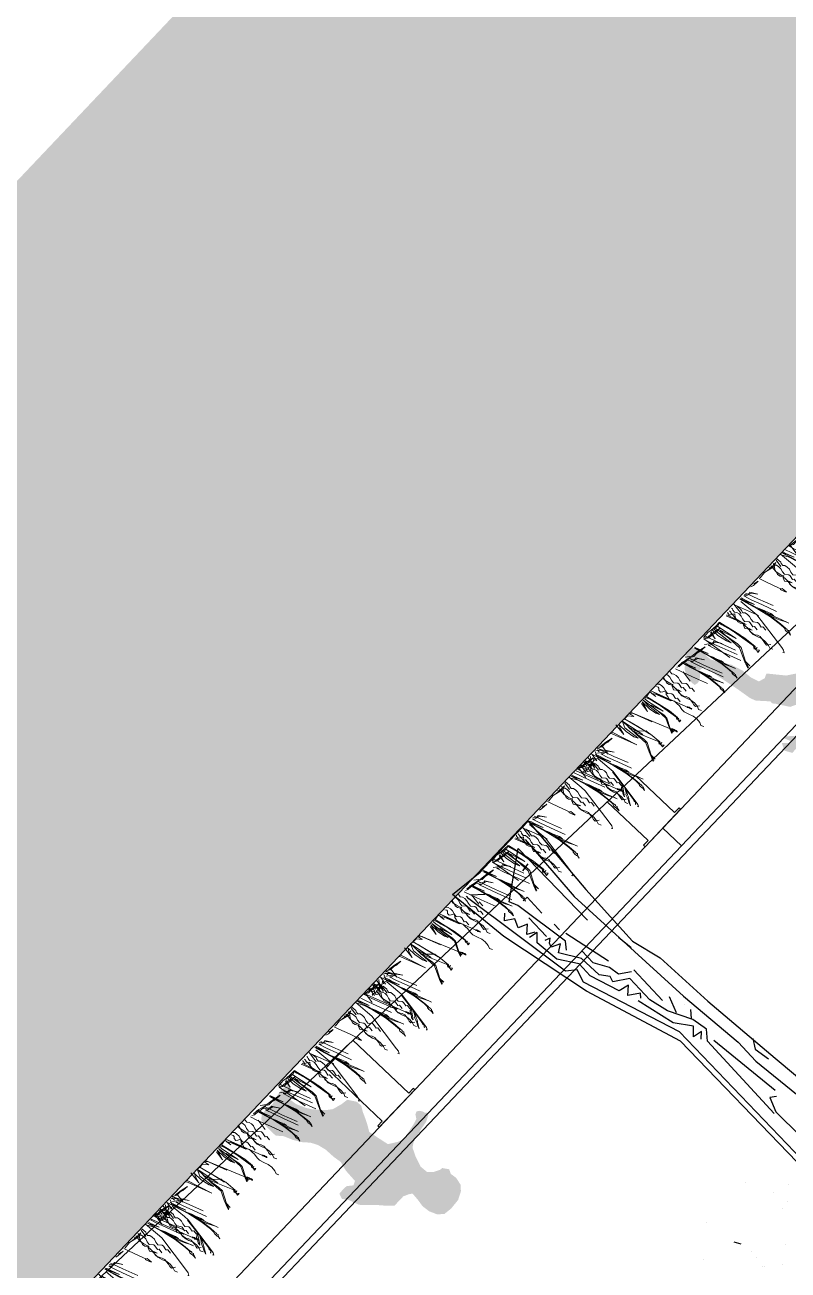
# Model space of a CAD drawing. Header units: inches. Extents: x -3368894 to 5148796, y 84 to 10864301.
# Drawn here: x 503399.835 to 503402.798, y 4346101.043 to 4346105.874 of the extents above; entities that cross this region are included whole.
import ezdxf

# ---------------------------------------------------------------- set-up
doc = ezdxf.new("R2010")
doc.units = ezdxf.units.IN
doc.header["$MEASUREMENT"] = 0
doc.layers.add('cm_arredi secondo piano', color=252, linetype='Continuous')
doc.layers.add('cp_alberi_linea', color=103, linetype='Continuous')
for name, color, linetype, lineweight in [('cm_campiture', 252, 'Continuous', 9), ('cm_linea di terra', 4, 'Continuous', 25), ('cp_piattaforme volumi_linea', 4, 'Continuous', 25), ('prato umido', 252, 'Continuous', 5)]:
    doc.layers.add(name, color=color, linetype=linetype, lineweight=lineweight)

# ---------------------------------------------------------------- blocks, each defined once
blk = doc.blocks.new('tamarix')
at = {"layer": 'cp_alberi_linea', "color": 0, "linetype": 'ByBlock'}
for p, q in [((-0.0063, -0.2859), (0, 0)), ((0, 0), (0.1495, -0.0348)), ((0.1495, -0.0348), (0.2982, -0.0489)), ((0.0296, -0.0671), (0.0319, -0.0531)), ((0.0397, -0.5877), (0.0296, -0.0671)), ((0.0471, -0.0627), (0.0872, -0.11)), ((0.2982, -0.0489), (0.4508, -0.0637)), ((0.4508, -0.0637), (0.3702, -0.4411)), ((0.0426, -0.1338), (0.0464, -0.1105)), ((0.1254, -0.2119), (0.3308, -0.1018)), ((0.3308, -0.1018), (0.2711, -0.5282)), ((0.3805, -0.1017), (0.3158, -0.4198)), ((0.2673, -0.1779), (0.3057, -0.177)), ((0.0479, -0.247), (0.075, -0.2276)), ((0.1356, -0.2519), (0.1254, -0.2119)), ((0.0265, -0.7122), (-0.0063, -0.2859)), ((0.0837, -0.2768), (0.0479, -0.247)), ((0.0612, -0.3114), (0.0837, -0.2768)), ((0.1412, -0.5087), (0.1356, -0.2519)), ((0.1659, -0.2568), (0.1891, -0.2607)), ((0.1891, -0.2607), (0.1738, -0.3538)), ((0.0606, -0.3591), (0.0981, -0.3342)), ((0.0981, -0.3342), (0.0612, -0.3114)), ((0.1061, -0.4312), (0.1241, -0.3217)), ((0.0963, -0.3889), (0.0579, -0.3754)), ((0.0905, -0.3808), (0.0606, -0.3591)), ((0.0571, -0.5259), (0.0607, -0.4165)), ((0.0607, -0.4165), (0.0963, -0.3889)), ((0.164, -0.4574), (0.1693, -0.4248)), ((0.3158, -0.4198), (0.2666, -1.0554)), ((0.0822, -0.4751), (0.0918, -0.4599)), ((0.1191, -0.4979), (0.0822, -0.4751)), ((0.1104, -0.4486), (0.0887, -0.4355)), ((0.0918, -0.4599), (0.1104, -0.4486)), ((0.3702, -0.4411), (0.329, -0.6759)), ((0.0999, -0.6143), (0.0571, -0.5259)), ((0.0826, -0.5158), (0.1191, -0.4979)), ((0.1248, -0.6088), (0.0826, -0.5158)), ((0.113, -0.5351), (0.1412, -0.5087)), ((0.1874, -0.7076), (0.1683, -0.4892)), ((0.0744, -0.6245), (0.0397, -0.5877)), ((0.0489, -0.6777), (0.0744, -0.6245)), ((0.0885, -0.6842), (0.0999, -0.6143)), ((0.1149, -0.7124), (0.1248, -0.6088)), ((0.1404, -0.6592), (0.1519, -0.5894)), ((0.1673, -0.7282), (0.1404, -0.6592)), ((0.329, -0.6759), (0.319, -0.7364)), ((0.1051, -1.1652), (0.0265, -0.7122)), ((0.1337, -1.1364), (0.0489, -0.6777)), ((0.1136, -0.8222), (0.0885, -0.6842)), ((0.1391, -0.7547), (0.1149, -0.7124)), ((0.2952, -0.6775), (0.2931, -0.7489)), ((0.1282, -0.7768), (0.1391, -0.7547)), ((0.169, -0.7763), (0.1673, -0.7282)), ((0.319, -0.7364), (0.3345, -0.8753)), ((0.1846, -0.8267), (0.1282, -0.7768)), ((0.2106, -0.8142), (0.169, -0.7763)), ((0.2246, -0.8165), (0.1951, -0.9958)), ((0.1587, -0.8392), (0.1136, -0.8222)), ((0.1211, -0.8641), (0.1587, -0.8392)), ((0.1627, -0.902), (0.1211, -0.8641)), ((0.1643, -0.9501), (0.1846, -0.8267)), ((0.1484, -1.091), (0.1297, -0.9134)), ((0.146, -0.916), (0.1627, -0.902)), ((0.3345, -0.8753), (0.313, -1.1515)), ((0.1735, -1.0401), (0.1643, -0.9501)), ((0.2265, -1.0082), (0.1918, -1.0742)), ((0.2106, -1.1491), (0.1735, -1.0401)), ((0.2666, -1.0554), (0.2541, -1.3643)), ((0.1904, -1.1697), (0.1484, -1.091)), ((0.2383, -1.0819), (0.2383, -1.0819)), ((0.0237, -1.8932), (0.1337, -1.1364)), ((0.2154, -1.2216), (0.2106, -1.1491)), ((0.2117, -1.1421), (0.24, -1.1156)), ((0.313, -1.1515), (0.2983, -1.5318)), ((0.002, -1.8801), (0.1051, -1.1652)), ((0.1548, -1.1973), (0.1904, -1.1697)), ((0.1933, -1.2108), (0.1548, -1.1973)), ((0.1074, -1.675), (0.1763, -1.2558)), ((0.1661, -1.2302), (0.1933, -1.2108)), ((0.1763, -1.2558), (0.2154, -1.2216)), ((0.1969, -1.276), (0.1887, -1.6166)), ((-2.4601, -1.3487), (-2.4601, -1.3487)), ((0.2541, -1.3643), (0.2361, -1.4737)), ((0.305, -1.4037), (0.2752, -1.4395)), ((0.2752, -1.4395), (0.2777, -1.5117)), ((-2.6592, -1.4834), (-2.6694, -1.4578)), ((-2.423, -1.4577), (-2.423, -1.4577)), ((-2.3628, -1.4843), (-2.3628, -1.4843)), ((0.2361, -1.4737), (0.2291, -1.8074)), ((-2.6576, -1.5315), (-2.6576, -1.5315)), ((-2.4508, -1.5249), (-2.4508, -1.5249)), ((-2.417, -1.5232), (-2.417, -1.5232)), ((0.2983, -1.5318), (0.2859, -1.855)), ((-2.6625, -1.5618), (-2.6625, -1.5618)), ((-2.6702, -1.6084), (-2.6702, -1.6084)), ((-2.5526, -1.6205), (-2.5526, -1.6205)), ((0.1503, -1.6175), (0.1167, -1.6765)), ((0.1709, -1.6376), (0.1503, -1.6175)), ((-2.6231, -1.6568), (-2.6231, -1.6568)), ((0.1167, -1.6765), (0.0996, -1.8244)), ((-0.443, -1.7352), (-0.443, -1.7352)), ((-0.5762, -1.8185), (-0.5762, -1.8185)), ((-0.445, -2.0386), (-0.445, -2.0386))]:
    blk.add_line(p, q, dxfattribs=at)
blk = doc.blocks.new('prato umido')
at = {"layer": 'prato umido'}
for p, q in [((-1.3854, -0.0481), (-1.3941, 0.0045)), ((-1.2963, -0.0326), (-1.3021, 0.0023)), ((-1.0201, -0.0495), (-1.0288, 0.0032)), ((-0.0797, 0.0039), (-0.0756, -0.0206)), ((-0.0595, 0.0041), (-0.0691, -0.0189)), ((-0.0686, -0.0373), (-0.0517, 0.0034)), ((-0.0533, -0.039), (-0.0604, 0.0034)), ((-0.0397, -0.0334), (-0.0246, 0.0031)), ((-0.025, -0.037), (-0.0316, 0.0032)), ((-0.823, -0.0069), (-0.8429, -0.149)), ((-0.6428, -0.0934), (-0.6515, -0.0408)), ((-0.1532, -0.0519), (-0.1613, -0.0027)), ((-0.1521, -0.0306), (-0.1405, -0.0025)), ((-0.1506, -0.0253), (-0.1274, -0.0011)), ((-0.1328, -0.0024), (-0.1327, -0.0164)), ((-0.1089, -0.0301), (-0.121, -0.0022)), ((-0.1141, -0.0335), (-0.0921, -0.026)), ((-0.0959, -0.0372), (-0.1018, -0.0019)), ((-0.0805, -0.0281), (-0.1002, -0.0158)), ((-0.0921, -0.026), (-0.0957, -0.0272)), ((-0.0926, -0.0279), (-0.0893, -0.0299)), ((-0.0795, -0.0139), (-0.0906, -0.0016)), ((-0.0704, -0.0705), (-0.0786, -0.0214)), ((-0.0575, -0.0316), (-0.0772, -0.0193)), ((-0.0772, -0.0193), (-0.0739, -0.0213)), ((-0.0739, -0.0213), (-0.0698, -0.0458)), ((-0.0533, -0.0384), (-0.073, -0.0262)), ((-0.073, -0.0262), (-0.0698, -0.0282)), ((-0.0698, -0.0282), (-0.0657, -0.0527)), ((-0.0452, -0.0446), (-0.0649, -0.0323)), ((-0.05, -0.0297), (-0.0536, -0.0309)), ((-0.052, -0.0008), (-0.0486, -0.0212)), ((-0.05, -0.0297), (-0.0467, -0.0317)), ((-0.0431, -0.0332), (-0.0211, -0.0258)), ((-0.0342, -0.0004), (-0.0403, -0.015)), ((-0.0211, -0.0258), (-0.0247, -0.027)), ((-0.0216, -0.0276), (-0.0184, -0.0296))]:
    blk.add_line(p, q, dxfattribs=at)
for points in [[(-1.4391, -0.1494), (-1.4136, -0.0792), (-1.3965, -0.0301), (-1.3856, 0.0064), (-1.4057, -0.0055), (-1.4263, -0.0062), (-1.443, -0.0108), (-1.4718, -0.0127), (-1.4718, -0.0127), (-1.4369, -0.004), (-1.4007, 0.0013), (-1.3977, 0.0036)], [(-1.3349, 0.0028), (-1.3518, -0.0309), (-1.363, -0.0708), (-1.3768, -0.1376), (-1.3829, -0.1956), (-1.3833, -0.218), (-1.3801, -0.2223), (-1.3792, -0.2259), (-1.379, -0.2313), (-1.3805, -0.243), (-1.3809, -0.2494), (-1.3794, -0.2601), (-1.3828, -0.251), (-1.3847, -0.2444), (-1.3885, -0.24), (-1.3865, -0.2366), (-1.3856, -0.2331), (-1.3873, -0.2312), (-1.3875, -0.2265), (-1.3855, -0.2231), (-1.3877, -0.2206), (-1.3858, -0.2195), (-1.385, -0.1925), (-1.3778, -0.1263), (-1.3742, -0.1177), (-1.39, -0.1644), (-1.3971, -0.1804), (-1.4083, -0.2037), (-1.4134, -0.2169), (-1.3999, -0.1784), (-1.3963, -0.1698), (-1.3863, -0.1387), (-1.3786, -0.1221), (-1.3748, -0.1106), (-1.3728, -0.0984), (-1.3675, -0.0752), (-1.3802, -0.1191), (-1.3866, -0.1339), (-1.3904, -0.1455), (-1.3886, -0.1291), (-1.3777, -0.101), (-1.3715, -0.0819), (-1.3623, -0.0602), (-1.3566, -0.0394), (-1.3487, -0.0122), (-1.3439, 0.0029)], [(-1.413, -0.1406), (-1.3895, -0.0723), (-1.3724, -0.0232), (-1.3645, 0.0032)], [(-1.3454, 0.0029), (-1.3523, -0.0131), (-1.3672, -0.0474), (-1.3537, -0.0083), (-1.3507, 0.003)], [(-1.3349, 0.0062), (-1.3389, -0.0637), (-1.3407, -0.0883), (-1.3114, -0.2697), (-1.3087, -0.283), (-1.3024, -0.2934), (-1.2992, -0.2889)], [(-1.3181, -0.1642), (-1.3209, -0.1445), (-1.3144, -0.1398), (-1.3191, -0.12), (-1.3186, -0.1128), (-1.3061, -0.0973), (-1.3081, -0.0827), (-1.3133, -0.069), (-1.3133, -0.0556), (-1.3114, -0.0434), (-1.3047, -0.0357), (-1.3069, -0.0242), (-1.3096, -0.0189), (-1.3079, 0.0036)], [(-1.2933, -0.1355), (-1.2961, -0.1158), (-1.2896, -0.1111), (-1.2943, -0.0912), (-1.2938, -0.0841), (-1.2813, -0.0685), (-1.2833, -0.054), (-1.2885, -0.0402), (-1.2885, -0.0269), (-1.2866, -0.0147), (-1.2798, -0.007), (-1.2816, 0.002)], [(-1.1948, 0.0008), (-1.1957, -0.0005), (-1.2258, 0.0021), (-1.2752, -0.0118), (-1.2927, -0.0048), (-1.2713, -0.0043), (-1.2394, -0.0015), (-1.2295, 0.0013)], [(-1.2878, -0.2243), (-1.2726, -0.2131), (-1.2728, -0.2028), (-1.2762, -0.1923), (-1.2783, -0.1787), (-1.2804, -0.1652), (-1.2763, -0.1522), (-1.2705, -0.1433), (-1.2664, -0.1293), (-1.2664, -0.1149), (-1.2709, -0.1073), (-1.2728, -0.1051), (-1.277, -0.1202), (-1.2663, -0.1005), (-1.2594, -0.0907), (-1.263, -0.0832), (-1.2666, -0.0758), (-1.2745, -0.0721), (-1.2698, -0.0632), (-1.2667, -0.0491), (-1.2633, -0.0318), (-1.2632, -0.0298), (-1.2653, -0.0173), (-1.2667, -0.0079), (-1.2669, 0.0018)], [(-1.2786, -0.2455), (-1.273, -0.2326), (-1.2782, -0.2199), (-1.2808, -0.1991), (-1.2793, -0.1787), (-1.2716, -0.1587), (-1.2659, -0.1365), (-1.2659, -0.1221), (-1.2696, -0.1023), (-1.2694, -0.0859), (-1.2693, -0.0715), (-1.2623, -0.0597), (-1.2593, -0.0465), (-1.2636, -0.0359), (-1.2659, -0.0244), (-1.2763, -0.0124), (-1.2634, -0.0051), (-1.2558, 0.0005), (-1.2559, 0.0017)], [(-1.2249, -0.105), (-1.2132, -0.0709), (-1.196, -0.0218), (-1.1893, 0.0008)], [(-1.1362, 0.0015), (-1.1493, -0.0022), (-1.1781, -0.004), (-1.1781, -0.004), (-1.1552, 0.0016)], [(-0.8268, -0.0005), (-0.8276, -0.0016), (-0.8577, 0.001), (-0.9071, -0.013), (-0.9246, -0.0059), (-0.9033, -0.0055), (-0.8713, -0.0026), (-0.862, 0)], [(-0.6229, -0.1392), (-0.6257, -0.1195), (-0.6192, -0.1148), (-0.6239, -0.0949), (-0.6234, -0.0878), (-0.6109, -0.0722), (-0.613, -0.0577), (-0.6181, -0.044), (-0.6182, -0.0306), (-0.6162, -0.0184), (-0.6095, -0.0107), (-0.6117, 0.0008), (-0.6144, 0.0061), (-0.6144, 0.0069)], [(-0.5981, -0.1104), (-0.6009, -0.0907), (-0.5944, -0.0861), (-0.5991, -0.0662), (-0.5986, -0.059), (-0.5861, -0.0435), (-0.5882, -0.0289), (-0.5933, -0.0152), (-0.5934, -0.0018), (-0.592, 0.0066)], [(-0.5926, -0.1993), (-0.5774, -0.188), (-0.5777, -0.1777), (-0.581, -0.1672), (-0.5831, -0.1537), (-0.5852, -0.1402), (-0.5812, -0.1271), (-0.5754, -0.1183), (-0.5712, -0.1042), (-0.5712, -0.0898), (-0.5758, -0.0823), (-0.5777, -0.0801), (-0.5819, -0.0952), (-0.5712, -0.0754), (-0.5643, -0.0657), (-0.5678, -0.0582), (-0.5714, -0.0507), (-0.5794, -0.0471), (-0.5746, -0.0382), (-0.5715, -0.024), (-0.5682, -0.0068), (-0.568, -0.0047), (-0.5699, 0.0063)], [(-0.5834, -0.2205), (-0.5778, -0.2075), (-0.5831, -0.1948), (-0.5856, -0.1741), (-0.5841, -0.1536), (-0.5765, -0.1336), (-0.5707, -0.1114), (-0.5707, -0.097), (-0.5744, -0.0772), (-0.5742, -0.0608), (-0.5742, -0.0464), (-0.5671, -0.0346), (-0.5641, -0.0215), (-0.5685, -0.0109), (-0.5707, 0.0006), (-0.5757, 0.0063)], [(-0.4205, -0.0041), (-0.4129, -0.0479), (-0.4217, -0.0202), (-0.4276, -0.0007), (-0.4273, -0.0469), (-0.4334, -0.0807), (-0.4399, -0.0964), (-0.4335, -0.0338), (-0.436, 0.0001), (-0.4459, -0.0797), (-0.4477, -0.1283), (-0.432, -0.1601), (-0.4242, -0.1769), (-0.4166, -0.1955), (-0.423, -0.1842), (-0.4202, -0.1952), (-0.4261, -0.1786), (-0.4273, -0.1947), (-0.4277, -0.1748), (-0.4515, -0.1316), (-0.452, -0.1135), (-0.4447, -0.0636), (-0.4448, -0.0402), (-0.4617, -0.0984), (-0.4467, -0.0166), (-0.4455, -0.0004), (-0.4519, 0.0011), (-0.457, -0.0104), (-0.4622, -0.0317), (-0.4701, -0.0653), (-0.481, -0.115), (-0.4798, -0.0989), (-0.4691, -0.051), (-0.4844, -0.1616), (-0.4788, -0.1837), (-0.4878, -0.183), (-0.4798, -0.1728), (-0.4887, -0.1703), (-0.4797, -0.171), (-0.4842, -0.1581), (-0.4776, -0.1676), (-0.4863, -0.1633), (-0.483, -0.1185), (-0.4583, 0.0015), (-0.4832, 0.0049), (-0.4872, -0.028), (-0.4838, -0.0066), (-0.4939, -0.0203), (-0.5189, -0.0906), (-0.4902, 0.0053), (-0.5583, -0.1851), (-0.5565, -0.1837), (-0.5548, -0.1768), (-0.5517, -0.1734), (-0.553, -0.1696), (-0.549, -0.165), (-0.5511, -0.1622), (-0.5531, -0.1651), (-0.5551, -0.1698), (-0.556, -0.1759), (-0.5582, -0.179), (-0.5584, -0.1819), (-0.5582, -0.1835)], [(-0.5451, -0.1242), (-0.5479, -0.1044), (-0.5414, -0.0998), (-0.5461, -0.0799), (-0.5456, -0.0727), (-0.5331, -0.0572), (-0.5351, -0.0427), (-0.5403, -0.0289), (-0.5403, -0.0156), (-0.5384, -0.0034), (-0.5317, 0.0044), (-0.532, 0.0057)], [(-0.272, 0.0139), (-0.2644, -0.0424), (-0.275, -0.0089), (-0.282, 0.0004), (-0.2818, -0.0412), (-0.2892, -0.0821), (-0.2971, -0.1011), (-0.2893, -0.0253), (-0.3038, 0.0054), (-0.3044, -0.0809), (-0.3065, -0.1397), (-0.2875, -0.1782), (-0.2781, -0.1985), (-0.2688, -0.221), (-0.2766, -0.2073), (-0.2732, -0.2207), (-0.2804, -0.2005), (-0.2819, -0.22), (-0.2823, -0.196), (-0.3112, -0.1437), (-0.3117, -0.1219), (-0.3029, -0.0614), (-0.303, -0.033), (-0.3235, -0.1035), (-0.3053, -0.0045), (-0.3038, 0.0054), (-0.3038, 0.0054), (-0.3178, 0.003), (-0.3241, -0.0228), (-0.3336, -0.0635), (-0.3468, -0.1236), (-0.3454, -0.1041), (-0.3029, -0.0614), (-0.3509, -0.1801), (-0.3442, -0.2067), (-0.355, -0.2059), (-0.3454, -0.1936), (-0.3561, -0.1906), (-0.3452, -0.1914), (-0.3506, -0.1757), (-0.3427, -0.1872), (-0.3533, -0.1821), (-0.3493, -0.1278), (-0.3178, 0.003), (-0.3368, 0.0037), (-0.3543, -0.0184), (-0.3502, 0.0075), (-0.3624, -0.009), (-0.3926, -0.0941), (-0.3575, 0.0045), (-0.4403, -0.2084), (-0.4382, -0.2067), (-0.4361, -0.1984), (-0.4323, -0.1942), (-0.434, -0.1897), (-0.4291, -0.1841), (-0.4298, -0.1796), (-0.4341, -0.1842), (-0.4365, -0.19), (-0.4375, -0.1973), (-0.4403, -0.2011), (-0.4405, -0.2045), (-0.4402, -0.2065)], [(-0.2249, 0.0055), (-0.2311, -0.003), (-0.2715, -0.1164), (-0.2353, 0.0056)], [(-0.1872, -0.1434), (-0.1635, -0.0779), (-0.1475, -0.0321), (-0.1373, 0.0019), (-0.1561, -0.0092), (-0.1753, -0.0098), (-0.1909, -0.0141), (-0.2178, -0.0159), (-0.2178, -0.0159), (-0.1852, -0.0078), (-0.1514, -0.0028), (-0.1513, -0.0026)], [(-0.1018, 0.0038), (-0.1222, -0.0689), (-0.1327, -0.1062), (-0.1456, -0.1685), (-0.1512, -0.2226), (-0.1516, -0.2435), (-0.1486, -0.2476), (-0.1478, -0.251), (-0.1476, -0.256), (-0.149, -0.2669), (-0.1494, -0.2729), (-0.1479, -0.2829), (-0.1512, -0.2744), (-0.1529, -0.2682), (-0.1565, -0.2641), (-0.1546, -0.2609), (-0.1538, -0.2577), (-0.1553, -0.2559), (-0.1555, -0.2515), (-0.1536, -0.2483), (-0.1557, -0.246), (-0.154, -0.245), (-0.1532, -0.2197), (-0.1464, -0.158), (-0.1431, -0.15), (-0.1579, -0.1935), (-0.1645, -0.2085), (-0.1749, -0.2303), (-0.1797, -0.2426), (-0.1671, -0.2066), (-0.1638, -0.1986), (-0.1545, -0.1695), (-0.1473, -0.1541), (-0.1437, -0.1434), (-0.1418, -0.1319), (-0.1369, -0.1103), (-0.1487, -0.1512), (-0.1547, -0.1651), (-0.1582, -0.1759), (-0.1565, -0.1606), (-0.1463, -0.1343), (-0.1406, -0.1166), (-0.132, -0.0963), (-0.1267, -0.0769), (-0.1193, -0.0515), (-0.1108, -0.018), (-0.1227, -0.0524), (-0.1366, -0.0844), (-0.124, -0.0479), (-0.1202, -0.0338), (-0.1124, -0.0102)], [(0, 0), (-0.0782, -0.2184), (-0.0758, -0.2165), (-0.0735, -0.2074), (-0.0693, -0.2028), (-0.0711, -0.1977), (-0.0658, -0.1916), (-0.0686, -0.1879), (-0.0712, -0.1917), (-0.0739, -0.1981), (-0.075, -0.2062), (-0.0781, -0.2103), (-0.0784, -0.2141), (-0.078, -0.2163)], [(-1.1452, -0.1276), (-1.1198, -0.0574), (-1.1026, -0.0083), (-1.1003, -0.0005)], [(-1.0625, -0.001), (-1.0756, -0.0478), (-1.0868, -0.0877), (-1.1006, -0.1545), (-1.1066, -0.2125), (-1.1071, -0.2349), (-1.1039, -0.2392), (-1.103, -0.2428), (-1.1028, -0.2482), (-1.1042, -0.2598), (-1.1047, -0.2663), (-1.1031, -0.277), (-1.1066, -0.2679), (-1.1084, -0.2613), (-1.1123, -0.2569), (-1.1102, -0.2535), (-1.1094, -0.25), (-1.111, -0.2481), (-1.1113, -0.2434), (-1.1092, -0.24), (-1.1114, -0.2375), (-1.1096, -0.2364), (-1.1087, -0.2094), (-1.1015, -0.1432), (-1.0979, -0.1346), (-1.1138, -0.1813), (-1.1208, -0.1973), (-1.132, -0.2206), (-1.1371, -0.2338), (-1.1236, -0.1953), (-1.1201, -0.1867), (-1.1101, -0.1556), (-1.1024, -0.139), (-1.0986, -0.1275), (-1.0965, -0.1153), (-1.0912, -0.0921), (-1.1039, -0.136), (-1.1103, -0.1508), (-1.1141, -0.1624), (-1.1123, -0.146), (-1.1014, -0.1179), (-1.0953, -0.0988), (-1.086, -0.0771), (-1.0803, -0.0563), (-1.0724, -0.0291), (-1.0653, -0.001)], [(-1.1368, -0.1575), (-1.1133, -0.0892), (-1.0962, -0.0401), (-1.0853, -0.0036), (-1.0923, -0.0109), (-1.1177, -0.0186), (-1.1348, -0.0446), (-1.1348, -0.0446), (-1.1156, -0.0116), (-1.11, -0.0128), (-1.1004, -0.0086), (-1.0905, -0.0006)], [(-1.066, -0.0009), (-1.0761, -0.03), (-1.091, -0.0643), (-1.0775, -0.0252), (-1.0734, -0.0102), (-1.0703, -0.0009)], [(-1.0674, -0.1126), (-1.042, -0.0424), (-1.0277, -0.0015)], [(-1.0587, -0.0107), (-1.0627, -0.0806), (-1.0645, -0.1052), (-1.0352, -0.2866), (-1.0324, -0.2999), (-1.0261, -0.3103), (-1.023, -0.3058)], [(-1.0419, -0.1811), (-1.0446, -0.1614), (-1.0381, -0.1567), (-1.0428, -0.1369), (-1.0423, -0.1297), (-1.0299, -0.1142), (-1.0319, -0.0996), (-1.037, -0.0859), (-1.0371, -0.0725), (-1.0351, -0.0603), (-1.0284, -0.0526), (-1.0306, -0.0411), (-1.0333, -0.0358), (-1.0317, -0.0133)], [(-1.0171, -0.1524), (-1.0198, -0.1327), (-1.0133, -0.128), (-1.018, -0.1081), (-1.0175, -0.101), (-1.005, -0.0854), (-1.0071, -0.0709), (-1.0122, -0.0571), (-1.0123, -0.0438), (-1.0103, -0.0316), (-1.0036, -0.0239), (-1.0058, -0.0124), (-1.0085, -0.007), (-1.0081, -0.0017)], [(-1.0115, -0.2412), (-0.9963, -0.23), (-0.9966, -0.2197), (-0.9999, -0.2092), (-1.002, -0.1956), (-1.0041, -0.1821), (-1.0001, -0.1691), (-0.9943, -0.1602), (-0.9901, -0.1461), (-0.9901, -0.1318), (-0.9947, -0.1242), (-0.9966, -0.122), (-1.0008, -0.1371), (-0.9901, -0.1174), (-0.9832, -0.1076), (-0.9868, -0.1001), (-0.9903, -0.0927), (-0.9983, -0.089), (-0.9935, -0.0801), (-0.9904, -0.0659), (-0.9871, -0.0487), (-0.9869, -0.0467), (-0.9891, -0.0342), (-0.9905, -0.0248), (-0.9907, -0.0135), (-0.9925, -0.0113), (-0.993, -0.0031)], [(-1.0023, -0.2624), (-0.9967, -0.2495), (-1.002, -0.2368), (-1.0045, -0.216), (-1.003, -0.1956), (-0.9954, -0.1756), (-0.9896, -0.1534), (-0.9896, -0.139), (-0.9933, -0.1192), (-0.9931, -0.1028), (-0.9931, -0.0884), (-0.986, -0.0765), (-0.983, -0.0634), (-0.9874, -0.0528), (-0.9896, -0.0413), (-1, -0.0293), (-0.9872, -0.022), (-0.9796, -0.0164), (-0.9808, -0.005), (-0.9837, -0.0021)], [(-0.9668, -0.0074), (-0.9997, -0.0998), (-0.972, -0.0074)], [(-0.9209, -0.0078), (-0.9241, -0.0212), (-0.9347, -0.0661), (-0.9492, -0.1323), (-0.9476, -0.1108), (-0.9332, -0.047), (-0.9537, -0.1945), (-0.9463, -0.2239), (-0.9582, -0.223), (-0.9476, -0.2094), (-0.9594, -0.2061), (-0.9474, -0.207), (-0.9534, -0.1897), (-0.9447, -0.2024), (-0.9563, -0.1967), (-0.9519, -0.1369), (-0.9252, -0.0078)], [(-0.8928, -0.0081), (-0.9024, -0.0853), (-0.9048, -0.15), (-0.8838, -0.1925), (-0.8735, -0.2149), (-0.8633, -0.2396), (-0.8718, -0.2246), (-0.868, -0.2393), (-0.876, -0.2171), (-0.8776, -0.2386), (-0.8781, -0.2121), (-0.9099, -0.1545), (-0.9105, -0.1304), (-0.9008, -0.0638), (-0.9009, -0.0325), (-0.9235, -0.1102), (-0.9047, -0.008)], [(-0.8749, -0.1639), (-0.8494, -0.0938), (-0.8323, -0.0447), (-0.8214, -0.0082), (-0.8415, -0.0201), (-0.8621, -0.0208), (-0.8788, -0.0254), (-0.9076, -0.0272), (-0.9076, -0.0272), (-0.8727, -0.0186), (-0.8365, -0.0132), (-0.8249, -0.0043)], [(-0.8778, -0.0082), (-0.8775, -0.0415), (-0.8857, -0.0865), (-0.8944, -0.1075), (-0.8859, -0.024), (-0.887, -0.0081)], [(-0.8836, -0.1439), (-0.8601, -0.0756), (-0.843, -0.0265), (-0.8363, -0.0041)], [(-0.8644, -0.0083), (-0.8584, -0.0429), (-0.8693, -0.0083)], [(-0.8664, -0.1938), (-0.8429, -0.1255), (-0.8258, -0.0764), (-0.8149, -0.0399), (-0.8219, -0.0472), (-0.8473, -0.0549), (-0.8645, -0.0809), (-0.8645, -0.0809), (-0.8452, -0.0479), (-0.8397, -0.0491), (-0.83, -0.045), (-0.8065, -0.0258)], [(-0.7628, -0.0051), (-0.776, -0.0521), (-0.785, -0.0841), (-0.796, -0.1375), (-0.8008, -0.1839), (-0.8012, -0.2018), (-0.7986, -0.2053), (-0.7979, -0.2082), (-0.7977, -0.2124), (-0.7989, -0.2218), (-0.7993, -0.227), (-0.798, -0.2356), (-0.8008, -0.2283), (-0.8023, -0.223), (-0.8053, -0.2194), (-0.8037, -0.2167), (-0.803, -0.2139), (-0.8043, -0.2124), (-0.8045, -0.2086), (-0.8029, -0.2059), (-0.8047, -0.2039), (-0.8032, -0.2031), (-0.8025, -0.1814), (-0.7967, -0.1285), (-0.7939, -0.1216), (-0.8065, -0.1589), (-0.8122, -0.1717), (-0.8211, -0.1904), (-0.8252, -0.201), (-0.8144, -0.1702), (-0.8116, -0.1633), (-0.8036, -0.1384), (-0.7974, -0.1251), (-0.7944, -0.1159), (-0.7927, -0.1061), (-0.7885, -0.0876), (-0.7987, -0.1227), (-0.8038, -0.1346), (-0.8068, -0.1438), (-0.8054, -0.1307), (-0.7967, -0.1082), (-0.7918, -0.093), (-0.7843, -0.0756), (-0.7798, -0.0589), (-0.7735, -0.0372), (-0.7662, -0.0085), (-0.7764, -0.038), (-0.7883, -0.0654), (-0.7775, -0.0341), (-0.7743, -0.0221), (-0.7676, -0.0018)], [(-0.7679, -0.1716), (-0.7425, -0.1014), (-0.7254, -0.0523), (-0.7145, -0.0159), (-0.7346, -0.0278), (-0.7551, -0.0284), (-0.7719, -0.033), (-0.8007, -0.0349), (-0.8007, -0.0349), (-0.7658, -0.0263), (-0.7296, -0.0209), (-0.7057, -0.0024)], [(-0.7593, -0.1864), (-0.7359, -0.1181), (-0.7187, -0.069), (-0.7078, -0.0325), (-0.7148, -0.0398), (-0.7403, -0.0475), (-0.7574, -0.0735), (-0.7574, -0.0735), (-0.7381, -0.0405), (-0.7326, -0.0417), (-0.723, -0.0375), (-0.6994, -0.0184)], [(-0.6759, -0.0063), (-0.6905, -0.0583), (-0.6994, -0.0902), (-0.7105, -0.1437), (-0.7153, -0.19), (-0.7157, -0.2079), (-0.7131, -0.2114), (-0.7124, -0.2143), (-0.7122, -0.2186), (-0.7134, -0.2279), (-0.7137, -0.2331), (-0.7125, -0.2417), (-0.7153, -0.2344), (-0.7167, -0.2291), (-0.7198, -0.2256), (-0.7182, -0.2229), (-0.7175, -0.2201), (-0.7188, -0.2186), (-0.719, -0.2148), (-0.7174, -0.2121), (-0.7191, -0.21), (-0.7176, -0.2092), (-0.717, -0.1875), (-0.7112, -0.1346), (-0.7083, -0.1278), (-0.721, -0.1651), (-0.7267, -0.1779), (-0.7356, -0.1966), (-0.7397, -0.2071), (-0.7289, -0.1763), (-0.726, -0.1694), (-0.7181, -0.1445), (-0.7119, -0.1313), (-0.7089, -0.1221), (-0.7072, -0.1123), (-0.703, -0.0937), (-0.7131, -0.1288), (-0.7183, -0.1407), (-0.7213, -0.1499), (-0.7199, -0.1368), (-0.7111, -0.1143), (-0.7062, -0.0991), (-0.6988, -0.0817), (-0.6943, -0.0651), (-0.688, -0.0434), (-0.6806, -0.0146), (-0.6908, -0.0441), (-0.7028, -0.0715), (-0.692, -0.0402), (-0.6887, -0.0282), (-0.682, -0.0079)], [(-0.6467, -0.0067), (-0.6568, -0.0127), (-0.6773, -0.0134), (-0.6941, -0.018), (-0.7229, -0.0199), (-0.7229, -0.0199), (-0.688, -0.0112), (-0.6568, -0.0066)], [(-0.6901, -0.1566), (-0.6647, -0.0864), (-0.6476, -0.0373), (-0.6385, -0.0069)], [(-0.5387, -0.2774), (-0.5331, -0.2645), (-0.5383, -0.2518), (-0.5409, -0.231), (-0.5394, -0.2106), (-0.5317, -0.1906), (-0.526, -0.1684), (-0.5259, -0.154), (-0.5296, -0.1342), (-0.5294, -0.1178), (-0.5294, -0.1034), (-0.5224, -0.0916), (-0.5193, -0.0784), (-0.5237, -0.0678), (-0.5259, -0.0563), (-0.5364, -0.0443), (-0.5235, -0.037), (-0.5159, -0.0314), (-0.5171, -0.02), (-0.5238, -0.0133), (-0.5245, -0.0081), (-0.5208, -0.0002)], [(-0.1793, -0.1713), (-0.1574, -0.1076), (-0.1414, -0.0617), (-0.1313, -0.0277), (-0.1378, -0.0345), (-0.1615, -0.0417), (-0.1775, -0.066), (-0.1775, -0.066), (-0.1596, -0.0351), (-0.1544, -0.0363), (-0.1454, -0.0324), (-0.1234, -0.0145)], [(-0.1065, -0.0343), (-0.1102, -0.0996), (-0.1119, -0.1226), (-0.0845, -0.2918), (-0.0819, -0.3043), (-0.0761, -0.3139), (-0.0731, -0.3098)], [(-0.0908, -0.1934), (-0.0934, -0.175), (-0.0873, -0.1706), (-0.0917, -0.1521), (-0.0912, -0.1454), (-0.0796, -0.1309), (-0.0814, -0.1173), (-0.0863, -0.1045), (-0.0863, -0.092), (-0.0845, -0.0807), (-0.0782, -0.0734), (-0.0803, -0.0627), (-0.0828, -0.0578), (-0.0813, -0.0368)], [(-0.0676, -0.1666), (-0.0702, -0.1482), (-0.0641, -0.1438), (-0.0685, -0.1253), (-0.068, -0.1186), (-0.0564, -0.1041), (-0.0583, -0.0905), (-0.0631, -0.0777), (-0.0631, -0.0652), (-0.0613, -0.0538), (-0.0551, -0.0466), (-0.0571, -0.0359), (-0.0597, -0.0309), (-0.0581, -0.0099)], [(-0.0625, -0.2495), (-0.0483, -0.239), (-0.0485, -0.2294), (-0.0516, -0.2196), (-0.0536, -0.2069), (-0.0555, -0.1943), (-0.0518, -0.1821), (-0.0463, -0.1739), (-0.0425, -0.1607), (-0.0425, -0.1473), (-0.0467, -0.1403), (-0.0485, -0.1382), (-0.0524, -0.1523), (-0.0424, -0.1339), (-0.036, -0.1248), (-0.0393, -0.1178), (-0.0427, -0.1108), (-0.0501, -0.1074), (-0.0456, -0.0991), (-0.0427, -0.0859), (-0.0396, -0.0698), (-0.0395, -0.0679), (-0.0415, -0.0562), (-0.0428, -0.0475), (-0.043, -0.0369), (-0.0447, -0.0349), (-0.0451, -0.0272)], [(-0.0539, -0.2693), (-0.0486, -0.2572), (-0.0535, -0.2453), (-0.0559, -0.226), (-0.0545, -0.2069), (-0.0474, -0.1882), (-0.042, -0.1675), (-0.042, -0.1541), (-0.0454, -0.1356), (-0.0453, -0.1202), (-0.0452, -0.1068), (-0.0387, -0.0958), (-0.0358, -0.0835), (-0.0399, -0.0736), (-0.042, -0.0629), (-0.0517, -0.0517), (-0.0397, -0.0449), (-0.0326, -0.0396), (-0.0337, -0.029), (-0.04, -0.0228), (-0.0406, -0.0179), (-0.0372, -0.0105)], [(-0.0742, -0.2993), (-0.0752, -0.2953), (-0.0798, -0.2919), (-0.0813, -0.2892), (-0.0806, -0.2848), (-0.0819, -0.279), (-0.0839, -0.2758), (-0.0918, -0.2345), (-0.0964, -0.2083), (-0.0887, -0.229), (-0.0813, -0.241), (-0.0772, -0.2505), (-0.0668, -0.2648), (-0.0547, -0.2846), (-0.0613, -0.2678), (-0.0676, -0.2573), (-0.0717, -0.2474), (-0.0769, -0.2351), (-0.0823, -0.2312), (-0.0875, -0.2238), (-0.0963, -0.2065), (-0.0975, -0.1933), (-0.0764, -0.2229), (-0.0653, -0.2377), (-0.0674, -0.2258), (-0.0779, -0.2127), (-0.0803, -0.2042), (-0.0861, -0.1994), (-0.0913, -0.1977), (-0.0973, -0.1911), (-0.0996, -0.1866), (-0.1089, -0.1214)]]:
    blk.add_lwpolyline(points, dxfattribs=at)
at = {"layer": 'prato umido', "ltscale": 0.8}
blk.add_lwpolyline([(-1.229, -0.1294), (-1.225, -0.1181), (-1.2192, -0.1011), (-1.2288, -0.1055), (-1.2296, -0.1144), (-1.2298, -0.1308)], dxfattribs=at)

msp = doc.modelspace()

# ---------------------------------------------------------------- hatches: boundary and pattern name
at = {"layer": 'cm_arredi secondo piano', "linetype": 'Continuous'}
for points in [[(503403.0092, 4346103.0912), (503403.0429, 4346103.0982), (503403.0636, 4346103.1022), (503403.1297, 4346103.1173), (503403.1416, 4346103.0994), (503403.1368, 4346103.0898), (503403.1337, 4346103.0783), (503403.1327, 4346103.0661), (503403.1339, 4346103.0537), (503403.1373, 4346103.0413), (503403.1427, 4346103.0294), (503403.158, 4346103.0103), (503403.1693, 4346103), (503403.1807, 4346102.9933), (503403.1929, 4346102.9885), (503403.2054, 4346102.9858), (503403.2179, 4346102.9853), (503403.2301, 4346102.9869), (503403.2414, 4346102.9907), (503403.2516, 4346102.9965), (503403.2604, 4346103.0041), (503403.2676, 4346103.0133), (503403.2728, 4346103.0238), (503403.2759, 4346103.0353), (503403.2769, 4346103.0475), (503403.2757, 4346103.06), (503403.2723, 4346103.0723), (503403.2669, 4346103.0842), (503403.2596, 4346103.0953), (503403.2507, 4346103.1052), (503403.2403, 4346103.1136), (503403.2289, 4346103.1203), (503403.2167, 4346103.1251), (503403.2042, 4346103.1278), (503403.1917, 4346103.1283), (503403.1796, 4346103.1267), (503403.1786, 4346103.1264), (503403.1746, 4346103.1503), (503403.1958, 4346103.187), (503403.2037, 4346103.2179), (503403.2088, 4346103.2555), (503403.1858, 4346103.2755), (503403.175, 4346103.3008), (503403.163, 4346103.3444), (503403.1468, 4346103.3682), (503403.1307, 4346103.3834), (503403.1167, 4346103.3883), (503403.1007, 4346103.3713), (503403.0731, 4346103.3024), (503403.0406, 4346103.3752), (503403.0325, 4346103.3684), (503403.0162, 4346103.3838), (503402.9997, 4346103.3925), (503403.0016, 4346103.4095), (503402.9856, 4346103.4247), (503402.9803, 4346103.4298), (503402.9705, 4346103.4905), (503402.9623, 4346103.4983), (503402.9499, 4346103.542), (503402.9736, 4346103.5599), (503402.9902, 4346103.5845), (503403.0074, 4346103.6171), (503403.0228, 4346103.6432), (503403.0309, 4346103.6472), (503403.0426, 4346103.6648), (503403.0387, 4346103.6786), (503403.0165, 4346103.6997), (503403.0098, 4346103.724), (503402.9875, 4346103.7556), (503402.9722, 4346103.7636), (503402.9603, 4346103.7564), (503402.9515, 4346103.7406), (503402.9597, 4346103.7294), (503402.9809, 4346103.6757), (503402.9837, 4346103.6764), (503402.9812, 4346103.6654), (503402.9081, 4346103.5883), (503402.8937, 4346103.5785), (503402.8718, 4346103.5596), (503402.8679, 4346103.5406), (503402.8731, 4346103.4702), (503402.8631, 4346103.4613), (503402.8775, 4346103.3784), (503402.8652, 4346103.3563), (503402.839, 4346103.3592), (503402.7907, 4346103.3497), (503402.714, 4346103.3576), (503402.7075, 4346103.339), (503402.6847, 4346103.327), (503402.6528, 4346103.343), (503402.6226, 4346103.3682), (503402.5786, 4346103.3913), (503402.4983, 4346103.4118), (503402.4858, 4346103.4218), (503402.4751, 4346103.432), (503402.4707, 4346103.4379), (503402.4537, 4346103.454), (503402.4328, 4346103.4569), (503402.4259, 4346103.4567), (503402.4131, 4346103.4503), (503402.4047, 4346103.4396), (503402.3961, 4346103.3759), (503402.4069, 4346103.3386), (503402.4184, 4346103.3276), (503402.4349, 4346103.3129), (503402.4469, 4346103.3201), (503402.4544, 4346103.3316), (503402.4565, 4346103.3499), (503402.4549, 4346103.371), (503402.4679, 4346103.3797), (503402.4835, 4346103.3784), (503402.4933, 4346103.3691), (503402.6002, 4346103.2982), (503402.6482, 4346103.2639), (503402.6612, 4346103.2573), (503402.6727, 4346103.2525), (503402.7294, 4346103.2495), (503402.7366, 4346103.2416), (503402.7495, 4346103.2402), (503402.806, 4346103.2281), (503402.8712, 4346103.2509), (503402.8902, 4346103.2406), (503402.8952, 4346103.2271), (503402.9458, 4346103.1906), (503402.9578, 4346103.1746), (503402.9175, 4346103.1782), (503402.9116, 4346103.1719), (503402.8342, 4346103.1117), (503402.8159, 4346103.1156), (503402.7899, 4346103.1132), (503402.7832, 4346103.106), (503402.8086, 4346103.0954), (503402.8019, 4346103.0883), (503402.7741, 4346103.0876), (503402.7836, 4346103.0583), (503402.8142, 4346103.0496), (503402.842, 4346103.079), (503402.9037, 4346103.1118), (503402.9736, 4346103.125)], [(503401.1317, 4346101.2962), (503401.1603, 4346101.2947), (503401.2044, 4346101.2951), (503401.2424, 4346101.2922), (503401.2703, 4346101.293), (503401.2846, 4346101.308), (503401.3041, 4346101.3287), (503401.3256, 4346101.337), (503401.3402, 4346101.3397), (503401.3602, 4346101.3163), (503401.3794, 4346101.2905), (503401.4047, 4346101.271), (503401.4368, 4346101.2587), (503401.4646, 4346101.261), (503401.4903, 4346101.2818), (503401.5173, 4346101.315), (503401.528, 4346101.3486), (503401.5266, 4346101.3741), (503401.5096, 4346101.4007), (503401.4891, 4346101.4157), (503401.4824, 4346101.4341), (503401.4552, 4346101.4387), (503401.4469, 4346101.4316), (503401.4231, 4346101.424), (503401.396, 4346101.424), (503401.3723, 4346101.4435), (503401.3527, 4346101.4817), (503401.3402, 4346101.5177), (503401.345, 4346101.5418), (503401.3731, 4346101.589), (503401.3932, 4346101.6182), (503401.4018, 4346101.6447), (503401.3962, 4346101.6531), (503401.3885, 4346101.6529), (503401.379, 4346101.6588), (503401.3658, 4346101.6608), (503401.3558, 4346101.6582), (503401.3515, 4346101.6472), (503401.355, 4346101.6287), (503401.3455, 4346101.6107), (503401.3328, 4346101.591), (503401.306, 4346101.5501), (503401.2831, 4346101.5402), (503401.2446, 4346101.5314), (503401.1998, 4346101.5604), (503401.1722, 4346101.579), (503401.1661, 4346101.6028), (503401.1569, 4346101.6312), (503401.1477, 4346101.6549), (503401.1409, 4346101.6811), (503401.1234, 4346101.6961), (503401.0869, 4346101.7036), (503401.0649, 4346101.6868), (503401.0313, 4346101.6673), (503401.0036, 4346101.6635), (503400.978, 4346101.6651), (503400.9493, 4346101.6666), (503400.9236, 4346101.6729), (503400.8884, 4346101.6867), (503400.8671, 4346101.7024), (503400.8628, 4346101.7185), (503400.8678, 4346101.7364), (503400.8658, 4346101.7534), (503400.8555, 4346101.7616), (503400.8335, 4346101.7448), (503400.8156, 4346101.7211), (503400.8038, 4346101.6991), (503400.7964, 4346101.6865), (503400.7744, 4346101.6682), (503400.7548, 4346101.6475), (503400.7531, 4346101.625), (503400.7787, 4346101.5932), (503400.8089, 4346101.5646), (503400.8399, 4346101.5623), (503400.8759, 4346101.5478), (503400.914, 4346101.5388), (503400.9442, 4346101.5373), (503400.9731, 4346101.528), (503401.003, 4346101.5102), (503401.0339, 4346101.4824), (503401.0615, 4346101.4623), (503401.0818, 4346101.428), (503401.1168, 4346101.3887), (503401.1111, 4346101.3715), (503401.0841, 4346101.3685), (503401.0683, 4346101.3533), (503401.0562, 4346101.3391), (503401.0661, 4346101.3192), (503401.0933, 4346101.3145)]]:
    msp.add_hatch(color=252, dxfattribs=at).paths.add_polyline_path(points)
at = {"layer": 'cm_campiture'}
h = msp.add_hatch(color=253, dxfattribs=at)
h.dxf.hatch_style = 1
h.paths.add_polyline_path([(503388.7683, 4346090.4167), (503389.0272, 4346090.6848), (503389.9166, 4346091.5817), (503390.4675, 4346092.0906), (503390.8395, 4346092.4025), (503391.1503, 4346092.6484), (503391.5726, 4346092.9736), (503392.3405, 4346093.6236), (503393.0866, 4346094.2941), (503393.782, 4346095.0129), (503394.5136, 4346095.6972), (503395.1006, 4346096.304), (503395.7726, 4346096.8497), (503396.4728, 4346097.5067), (503396.9258, 4346097.9195), (503397.8684, 4346098.6487), (503398.4867, 4346099.3023), (503399.9168, 4346100.8141), (503420.6498, 4346122.6778), (503420.5266, 4346122.7947), (503423.2299, 4346125.6455), (503423.3751, 4346125.5079), (503427.5936, 4346129.9565), (503425.2882, 4346132.1426), (503387.1639, 4346091.9381)])

# ---------------------------------------------------------------- linework, layer by layer
at = {"layer": 'cm_linea di terra'}
msp.add_lwpolyline([(503399.9125, 4346100.8094), (503399.944, 4346100.8427), (503399.944, 4346100.8427), (503420.6518, 4346122.6799)], dxfattribs=at)
at = {"layer": 'cp_piattaforme volumi_linea', "linetype": 'Continuous'}
msp.add_line((503401.0115, 4346101.8344), (503401.0071, 4346101.8391), dxfattribs=at)
for points in [[(503421.0533, 4346122.3332), (503396.1446, 4346096.0654), (503396.1229, 4346096.086)], [(503406.5347, 4346107.0224), (503406.5141, 4346107.0006), (503399.9445, 4346100.8432), (503398.5138, 4346099.3309), (503398.6549, 4346099.1974), (503398.4485, 4346098.9797), (503398.5695, 4346098.8649), (503398.3631, 4346098.6473), (503398.4841, 4346098.5325)], [(503402.3577, 4346102.818), (503402.2054, 4346102.9623)], [(503402.0368, 4346102.9156), (503402.0368, 4346102.9156)], [(503402.0958, 4346102.8596), (503402.2545, 4346102.7091)], [(503402.2545, 4346102.7091), (503402.2373, 4346102.691), (503402.2431, 4346102.6855), (503402.3807, 4346102.8306), (503402.3749, 4346102.8361), (503402.3577, 4346102.818)], [(503402.2545, 4346102.7091), (503402.2373, 4346102.691), (503402.2431, 4346102.6855), (503402.3807, 4346102.8306), (503402.3749, 4346102.8361), (503402.3577, 4346102.818)], [(503402.2545, 4346102.7091), (503402.2373, 4346102.691), (503402.2431, 4346102.6855), (503402.3807, 4346102.8306), (503402.3749, 4346102.8361), (503402.3577, 4346102.818)], [(503401.088, 4346101.915), (503401.0046, 4346101.8271), (503401.2223, 4346101.6207)], [(503401.3256, 4346101.7295), (503401.1091, 4346101.9348)], [(503401.2223, 4346101.6207), (503401.2051, 4346101.6025), (503401.2109, 4346101.597), (503401.3486, 4346101.7422), (503401.3428, 4346101.7477), (503401.3256, 4346101.7295)], [(503401.2223, 4346101.6207), (503401.2051, 4346101.6025), (503401.2109, 4346101.597), (503401.3486, 4346101.7422), (503401.3428, 4346101.7477), (503401.3256, 4346101.7295)]]:
    msp.add_lwpolyline(points, dxfattribs=at)
for points in [[(503404.3761, 4346104.9349), (503402.3119, 4346102.758), (503402.3844, 4346102.6892), (503404.4487, 4346104.8661)], [(503402.3119, 4346102.758), (503400.2476, 4346100.5812), (503400.3202, 4346100.5123), (503402.3844, 4346102.6892)]]:
    msp.add_lwpolyline(points, close=True, dxfattribs=at)

# ---------------------------------------------------------------- block references
at = {"layer": 'cm_campiture', "xscale": 0.8999999999999999, "yscale": 0.8999999999999999, "zscale": 0.8999999999999999, "rotation": 52.13654048052032}
msp.add_blockref('tamarix', (503401.495, 4346102.4997), dxfattribs=at)
at = {"layer": 'cp_alberi_linea', "rotation": 52.13654048052032}
msp.add_blockref('tamarix', (503403.0766, 4346104.1531), dxfattribs=at)
at = {"layer": 'prato umido', "linetype": 'Continuous', "xscale": -0.8658473418725767, "yscale": 0.8658473418725767, "zscale": 0.8658473418725765, "rotation": 46.38375438986861}
for p in [(503401.9756, 4346102.9802), (503401.1549, 4346102.1148), (503400.3261, 4346101.2407), (503399.5102, 4346100.3803)]:
    msp.add_blockref('prato umido', p, dxfattribs=at)

doc.saveas('drawing.dxf')
